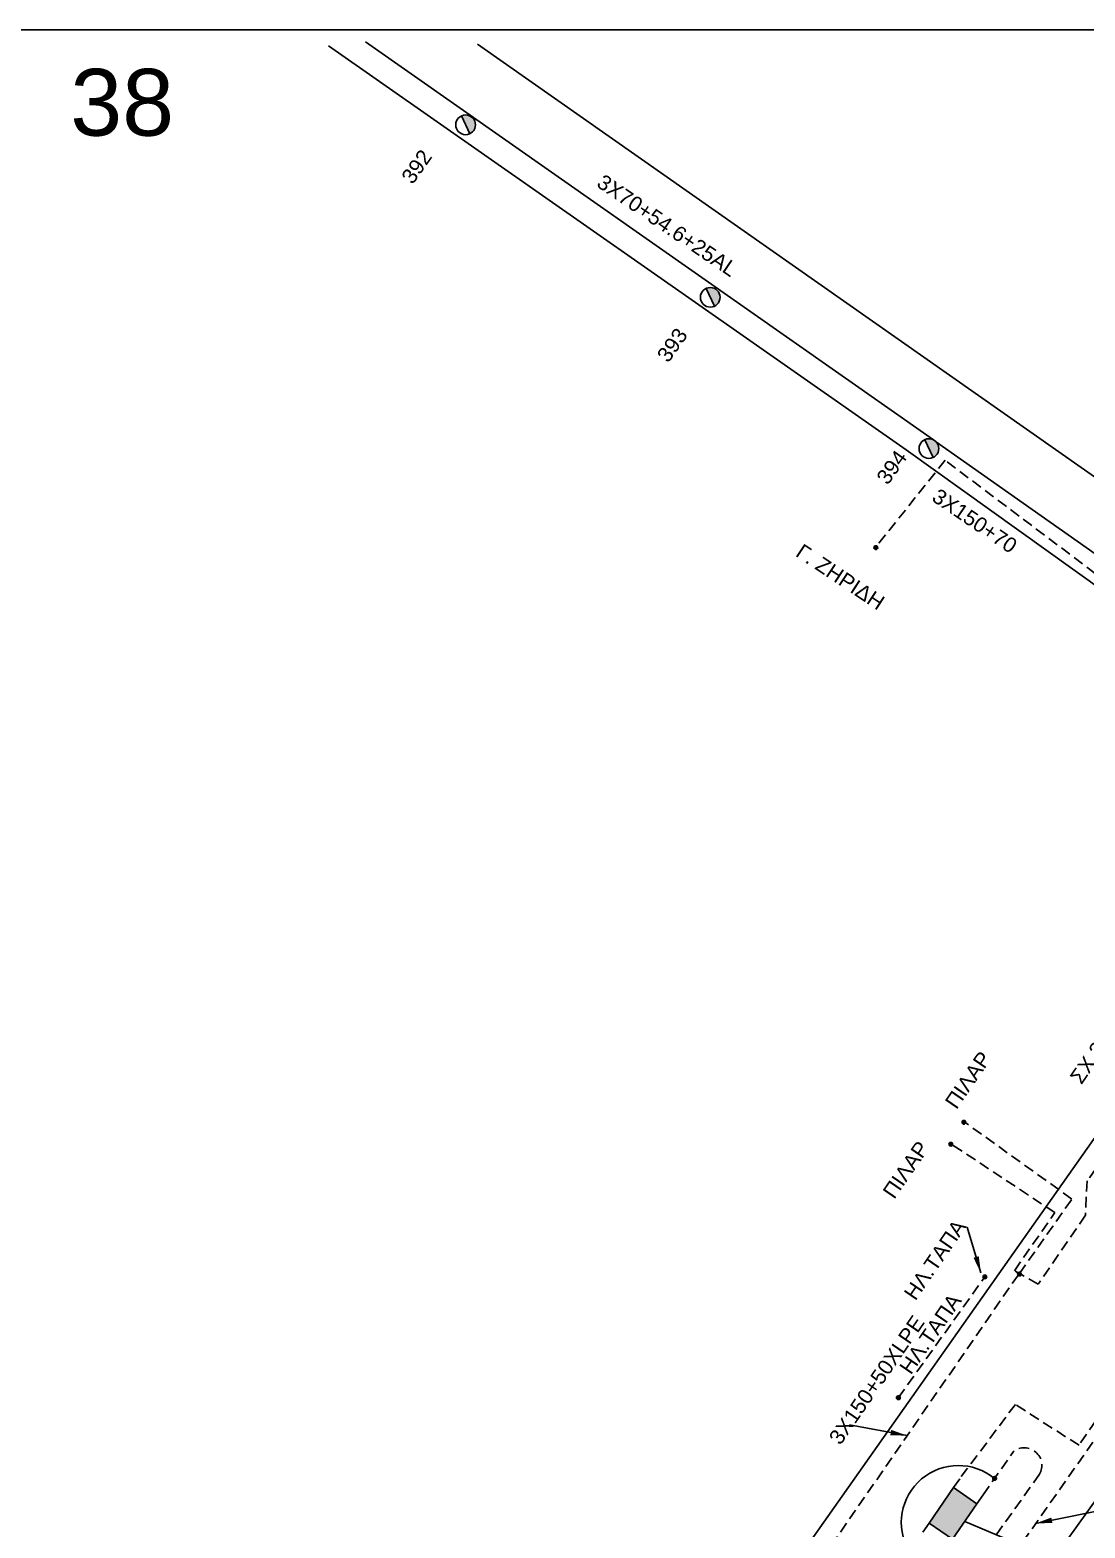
# Model space of a CAD drawing. Header units: millimetres. Extents: x 2999 to 5218, y 1863 to 2903.
# Drawn here: x 4488.2 to 4614.6, y 2710 to 2889.5 of the extents above; entities that cross this region are included whole.
import ezdxf

# ---------------------------------------------------------------- set-up
doc = ezdxf.new("R2010")
doc.units = ezdxf.units.MM
doc.header["$LTSCALE"] = 0.5
doc.linetypes.add('DASHED', pattern=[19.05, 12.7, -6.35])
for name, color, linetype in [('Link Box 4 Διευθύνσεων', 7, 'Continuous'), ('Άγνωστα', 7, 'Continuous'), ('Επιγραφές - Σχήματα', 7, 'Continuous'), ('Καλώδια ΧΤ   3x150+50AL', 7, 'DASHED'), ('Καλώδια ΧΤ   3x150+70AL', 7, 'DASHED'), ('Καλώδια ΧΤ   3x150AL+50XLPE', 7, 'DASHED'), ('Στύλος ΦΜ', 7, 'Continuous'), ('Στύλος ΦΜ @ 1', 7, 'Continuous'), ('Συνδέσεις', 7, 'Continuous'), ('Συνεστραμμένα ΧΤ   3x70+54.6+25 AL', 7, 'SYN_LINE'), ('Υπόβαθρο ΔΕΗ', 7, 'Continuous')]:
    doc.layers.add(name, color=color, linetype=linetype)
doc.styles.add('arial', font='ARIAL.TTF')
doc.styles.get("Standard").update_dxf_attribs({"font": 'ARIAL.TTF'})
doc.linetypes.add('SYN_LINE', pattern='A,0.5,-0.0001,["/\\/\\/\\/",Standard,S=0.1,R=0,X=0,Y=-0.05],-0.25', length=0.7501)
doc.dimstyles.new('ISO-25', dxfattribs={"dimtxt": 2.5, "dimasz": 2.5, "dimexe": 1.25, "dimexo": 0.625, "dimtad": 1, "dimtxsty": 'Standard', "dimcen": 2.5, "dimadec": 0, "dimazin": 0, "dimtfac": 1, "dimtmove": 0, "dimatfit": 3, "dimfxl": 1, "dimarcsym": 0})

# ---------------------------------------------------------------- blocks, each defined once
blk = doc.blocks.new('ΥΠΑΡΧΩΝ ΤΣΙΜΕΝΤΕΝΙΟΣ ΣΤΥΛΟΣ')
at = {"layer": 'Στύλος ΦΜ'}
blk.add_hatch(color=7, dxfattribs=at).paths.add_polyline_path([(-1.29, -2.28, 0.574793), (2.62, 0, 0.268822), (1.3, 2.27)])
at = {"layer": 'Στύλος ΦΜ', "color": 7}
blk.add_line((-1.29, -2.28), (1.3, 2.27), dxfattribs=at)
blk.add_circle((0, 0), 2.62, dxfattribs=at)
at = {"layer": 'Στύλος ΦΜ', "flags": 4}
for tag, p in [('ΑΡΙΘΜΟΣ', (-4.68, 8.05)), ('ΤΥΠΟΣ', (-4.91, 3.03))]:
    blk.add_attdef(tag, p, '', height=4, dxfattribs=at)
blk = doc.blocks.new('LINK BOX 4 ΑΝΑΧΩΡΗΣΕΩΝ')
at = {"layer": 'Link Box 4 Διευθύνσεων', "ltscale": 40}
blk.add_hatch(color=256, dxfattribs=at).paths.add_polyline_path([(-3.54, 0), (-3.54, -4.67), (3.54, -4.67), (3.54, 0)])
for p, q in [((-3.54, 0), (-5.33, 0)), ((5.33, 0), (3.54, 0)), ((-3.54, -4.67), (-5.33, -4.67)), ((5.33, -4.67), (3.54, -4.67))]:
    blk.add_line(p, q, dxfattribs=at)
blk.add_lwpolyline([(-3.54, -4.67), (-3.54, 0), (3.54, 0), (3.54, -4.67)], close=True, dxfattribs=at)
blk = doc.blocks.new('_ΣΥΝΔΕΣΗ')
at = {"layer": 'Συνδέσεις', "linetype": 'SYN_LINE', "ltscale": 40}
blk.add_hatch(color=256, dxfattribs=at).paths.add_polyline_path([(0.5, -0.01, 1), (-0.5, -0.01, 1)])
at = {"layer": 'Συνδέσεις'}
blk.add_circle((0, -0.01), 0.5, dxfattribs=at)

msp = doc.modelspace()

# ---------------------------------------------------------------- linework, layer by layer
at = {"layer": 'Άγνωστα', "color": 170, "linetype": 'DASHED', "ltscale": 0.2}
msp.add_lwpolyline([(4596.69, 2694.98, -0.60577), (4603.87, 2703.69), (4630.88, 2742.18), (4631.09, 2744.4), (4637.83, 2753.53, 0.529353), (4635.34, 2757.57, -0.596691), (4634.92, 2758.97), (4638.15, 2762.64)], format="xyb", dxfattribs=at)
at = {"layer": 'Άγνωστα', "color": 6, "ltscale": 40}
msp.add_lwpolyline([(4606.61, 2740.37), (4606.74, 2740.52)], dxfattribs=at)
at = {"layer": 'Άγνωστα', "color": 1, "linetype": 'DASHED', "ltscale": 0.2}
msp.add_lwpolyline([(4602.39, 2714.01), (4606.02, 2719.2, -0.824141), (4609.15, 2716.48)], format="xyb", dxfattribs=at)
msp.add_lwpolyline([(4609.15, 2716.48), (4597.71, 2700.46), (4600.58, 2698.29)], dxfattribs=at)
at = {"layer": 'Επιγραφές - Σχήματα', "color": 7, "linetype": 'DASHED', "ltscale": 0.2}
msp.add_line((4592.24, 2725.65), (4602.6, 2740.11), dxfattribs=at)
at = {"layer": 'Επιγραφές - Σχήματα', "ltscale": 0.2}
msp.add_line((4600.18, 2710.82), (4623.05, 2701.2), dxfattribs=at)
at = {"layer": 'Επιγραφές - Σχήματα'}
msp.add_lwpolyline([(3017.22, 2889.47), (5045.69, 2889.47), (5045.69, 1887.75), (3017.22, 1887.75)], close=True, dxfattribs=at)
at = {"layer": 'Επιγραφές - Σχήματα', "ltscale": 0.2}
msp.add_arc((4599.44, 2710.67), 6.85, 50.8263, 209.3967, dxfattribs=at)
at = {"layer": 'Καλώδια ΧΤ   3x150+50AL', "color": 6, "linetype": 'DASHED', "ltscale": 0.2}
msp.add_lwpolyline([(4654.79, 2803.33), (4654.58, 2803.04, -0.437518), (4652.73, 2802.78), (4648.19, 2806.14), (4645.31, 2802.09), (4645.49, 2801.37, -0.181996), (4644.57, 2793.39), (4614.84, 2751.61), (4614.65, 2747.49), (4608.98, 2739.25), (4606.14, 2740.86)], format="xyb", dxfattribs=at)
msp.add_lwpolyline([(4606.14, 2740.86), (4610.99, 2747.81), (4598.51, 2756.07)], dxfattribs=at)
at = {"layer": 'Καλώδια ΧΤ   3x150+70AL', "color": 6, "linetype": 'DASHED', "ltscale": 0.2}
msp.add_lwpolyline([(4620.7, 2820.71), (4620.39, 2820.94), (4597.83, 2837.93), (4589.54, 2827.53)], dxfattribs=at)
at = {"layer": 'Καλώδια ΧΤ   3x150+70AL', "color": 151, "linetype": 'DASHED', "ltscale": 0.2}
msp.add_lwpolyline([(4738.77, 2761.78), (4731.63, 2751.36), (4665.59, 2793.91), (4629.7, 2744.42), (4629.83, 2743.29), (4613.88, 2719.95), (4606.25, 2724.83), (4599.59, 2715.95)], dxfattribs=at)
at = {"layer": 'Καλώδια ΧΤ   3x150AL+50XLPE', "color": 6, "linetype": 'DASHED', "ltscale": 0.2}
for points in [[(4606.74, 2740.52), (4613.03, 2749.44), (4600.1, 2758.71)], [(4606.61, 2740.37), (4584.54, 2708.45), (4597.78, 2698.6)]]:
    msp.add_lwpolyline(points, dxfattribs=at)
at = {"layer": 'Συνεστραμμένα ΧΤ   3x70+54.6+25 AL', "color": 7, "ltscale": 20}
for points in [[(4596.44, 2840.38), (4528.4, 2888.07)], [(4633.76, 2814.12), (4596.8, 2840.09)]]:
    msp.add_lwpolyline(points, dxfattribs=at)
at = {"layer": 'Υπόβαθρο ΔΕΗ'}
msp.add_lwpolyline([(4523.95, 2887.59), (4593.18, 2839.19), (4640.42, 2805.37, -0.397823), (4642.49, 2794.69), (4572.43, 2695.32), (4533.9, 2644.12), (4503.03, 2669.83), (4477.01, 2691.63), (4378.39, 2738.21), (4371.98, 2741.36, -0.376464), (4366.92, 2753.53, -0.019715), (4369.96, 2761.47), (4379.5, 2786.21)], format="xyb", dxfattribs=at)
for points in [[(4541.82, 2887.78), (4655.3, 2808.2), (4711.43, 2861.97), (4738.81, 2887.54)], [(4751.47, 2635.42), (4654.79, 2665.2), (4600.99, 2692.65), (4646.19, 2755.63), (4666.24, 2784.55), (4697.87, 2764), (4731.74, 2741.53), (4756.69, 2725.24), (4772.77, 2714.22), (4760.58, 2683.93), (4757.13, 2663.56), (4751.47, 2635.42)]]:
    msp.add_lwpolyline(points, dxfattribs=at)

# ---------------------------------------------------------------- block references
at = {"layer": 'Link Box 4 Διευθύνσεων', "xscale": 0.7292483840079207, "yscale": 0.7292483840079207, "zscale": 0.7292483840079207, "rotation": 55.33326224585434}
msp.add_blockref('LINK BOX 4 ΑΝΑΧΩΡΗΣΕΩΝ', (4597.38, 2712.75), dxfattribs=at)
at = {"layer": 'Στύλος ΦΜ @ 1', "ltscale": 40}
ref = msp.add_blockref('ΥΠΑΡΧΩΝ ΤΣΙΜΕΝΤΕΝΙΟΣ ΣΤΥΛΟΣ', (4540.39, 2878.11), dxfattribs=dict(at, xscale=0.4499999999998179, yscale=0.4499999999998179, zscale=0.4499999999998179, rotation=54.59870215555309))
ref.add_attrib('ΤΥΠΟΣ', '392', (4534.04, 2870.88), dxfattribs={"layer": 'Στύλος ΦΜ', "height": 1.8, "rotation": 54.5987, "flags": 4})
ref = msp.add_blockref('ΥΠΑΡΧΩΝ ΤΣΙΜΕΝΤΕΝΙΟΣ ΣΤΥΛΟΣ', (4569.7, 2857.45), dxfattribs=dict(at, xscale=0.4499999999998179, yscale=0.4499999999998179, zscale=0.4499999999998179, rotation=54.59870215555309))
ref.add_attrib('ΤΥΠΟΣ', '393', (4564.66, 2849.51), dxfattribs={"layer": 'Στύλος ΦΜ', "height": 1.8, "rotation": 54.5987, "flags": 4})
ref = msp.add_blockref('ΥΠΑΡΧΩΝ ΤΣΙΜΕΝΤΕΝΙΟΣ ΣΤΥΛΟΣ', (4595.9, 2839.33), dxfattribs=dict(at, xscale=0.4499999999998179, yscale=0.4499999999998179, zscale=0.4499999999998179, rotation=54.59870215555309))
ref.add_attrib('ΤΥΠΟΣ', '394', (4590.96, 2834.87), dxfattribs={"layer": 'Στύλος ΦΜ', "height": 1.8, "rotation": 54.5987, "flags": 4})
at = {"layer": 'Συνδέσεις', "xscale": 0.4500000000002728, "yscale": 0.4500000000002728, "zscale": 0.4500000000002728}
for p in [(4589.54, 2827.47), (4600.09, 2758.64), (4598.51, 2756.01), (4602.6, 2740.12), (4606.74, 2740.46), (4592.24, 2725.65), (4603.77, 2715.98)]:
    msp.add_blockref('_ΣΥΝΔΕΣΗ', p, dxfattribs=at)

# ---------------------------------------------------------------- texts
at = {"layer": 'Επιγραφές - Σχήματα', "insert": (4493.03, 2884.81), "char_height": 8, "width": 23.8023, "attachment_point": 1}
msp.add_mtext('38', dxfattribs=at)
at = {"layer": 'Επιγραφές - Σχήματα', "ltscale": 0.2, "insert": (4580.79, 2828.03), "char_height": 1.8, "width": 23.6556, "attachment_point": 1, "rotation": 326.4465}
msp.add_mtext('Γ. ΖΗΡΙΔΗ', dxfattribs=at)
at = {"layer": 'Επιγραφές - Σχήματα', "ltscale": 40, "char_height": 1.8, "width": 17.1868, "attachment_point": 1, "rotation": 55.4653, "style": 'arial'}
for s, insert in [('ΣX.3-71263', (4612.68, 2764.08)), ('ΠΙΛΑΡ', (4597.71, 2761.1)), ('ΠΙΛΑΡ', (4590.25, 2750.35)), ('ΗΛ.ΤΑΠΑ', (4592.79, 2738.19)), ('ΗΛ.ΤΑΠΑ', (4592.24, 2729.32))]:
    msp.add_mtext(s, dxfattribs=dict(at, insert=insert))
at = {"layer": 'Καλώδια ΧΤ   3x150+70AL', "ltscale": 40, "insert": (4597.13, 2834.66), "char_height": 1.8, "width": 17.1868, "attachment_point": 1, "rotation": 325.7894, "style": 'arial'}
msp.add_mtext('3X150+70', dxfattribs=at)
at = {"layer": 'Καλώδια ΧΤ   3x150AL+50XLPE', "ltscale": 40, "insert": (4583.8, 2720.89), "char_height": 1.8, "width": 17.1868, "attachment_point": 1, "rotation": 55.4653, "style": 'arial'}
msp.add_mtext('3X150+50XLPE', dxfattribs=at)
at = {"layer": 'Συνεστραμμένα ΧΤ   3x70+54.6+25 AL', "ltscale": 40, "insert": (4556.97, 2872.3), "char_height": 1.8, "width": 17.1868, "attachment_point": 1, "rotation": 325.7894, "style": 'arial'}
msp.add_mtext('3X70+54.6+25AL', dxfattribs=at)

# ---------------------------------------------------------------- leaders
at = {"layer": 'Επιγραφές - Σχήματα', "ltscale": 40}
for points in [[(4602.13, 2740.59), (4600.47, 2746.08)], [(4593.29, 2721.1), (4586.38, 2722.4)], [(4608.67, 2710.58), (4618.42, 2712.52)]]:
    msp.add_leader(points, dimstyle='ISO-25', override={"dimasz": 2, "dimtad": 0}, dxfattribs=at)

doc.saveas('drawing.dxf')
